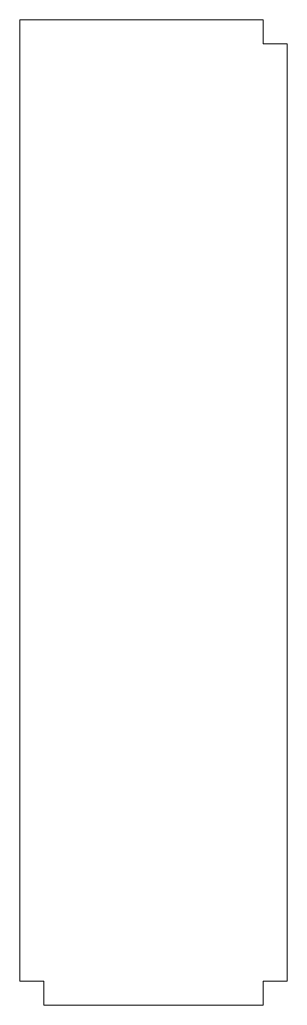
# Model space of a CAD drawing. Header units: inches. Extents: x 0 to 8.5, y 0 to 31.4.
import ezdxf

# ---------------------------------------------------------------- set-up
doc = ezdxf.new("R2010")
doc.units = ezdxf.units.IN
doc.header["$MEASUREMENT"] = 0

msp = doc.modelspace()

# ---------------------------------------------------------------- linework, layer by layer
at = {"color": 7, "linetype": 'Continuous', "lineweight": 15}
for p, q in [((7.735, 31.388), (0, 31.388)), ((0, 31.388), (0, 0.765)), ((7.735, 31.388), (7.735, 30.623)), ((7.735, 30.623), (8.5, 30.623)), ((8.5, 0.765), (8.5, 30.623)), ((0.765, 0.765), (0, 0.765)), ((0.765, 0), (0.765, 0.765)), ((7.735, 0.765), (7.735, 0)), ((8.5, 0.765), (7.735, 0.765)), ((0.765, 0), (7.735, 0))]:
    msp.add_line(p, q, dxfattribs=at)

doc.saveas('drawing.dxf')
